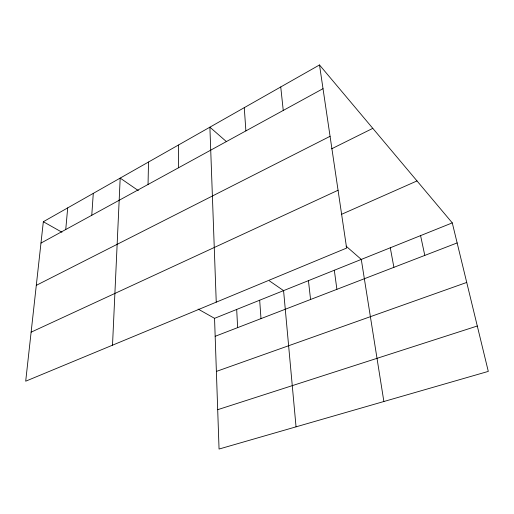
<?xml version="1.0" encoding="UTF-8"?>
<svg xmlns="http://www.w3.org/2000/svg" width="514" height="514" viewBox="0 0 514 514"><rect width="100%" height="100%" fill="white"/><g stroke="black" fill="none" stroke-linecap="round" stroke-linejoin="round"><path stroke-width="0.77" d="M148.045 184.468L148.507 162.026M112.515 345.183L120.186 178.101L138.337 190.604M91.768 215.276L93.285 193.373M65.741 229.527L67.7 207.894M43.337 221.727L25.7 381.195L346.622 248.076L319.502 64.957L43.337 221.727L61.943 232.225M40.972 243.09L323.017 88.671M36.301 285.347L330.072 136.306M331.601 148.829L372.804 128.352M31.123 332.172L338.058 190.257M341.547 214.325L417.008 180.934M214.55 318.339L452.281 222.89L488.3 371.397L219.054 449.043L214.55 318.339L198.128 309.075M215.167 336.31L457.139 242.929M216.381 371.423L466.725 282.437M217.698 409.69L477.294 326.011M269.439 280.888L283.574 290.628L296.045 426.838M226.52 141.703L209.892 127.176L216.246 302.155M346.05 246.116L361.284 259.422L383.874 401.511M319.502 64.957L452.281 222.89M420.58 235.618L424.795 255.413M390.28 247.78L393.897 267.331M334.318 270.255L336.895 289.331M308.439 280.644L310.565 299.495M280.74 86.962L283.253 110.446M259.679 300.221L260.996 318.622M244.272 107.664L245.891 130.897M236.684 309.454L237.641 327.636M178.371 145.077L178.519 167.782"/></g></svg>
